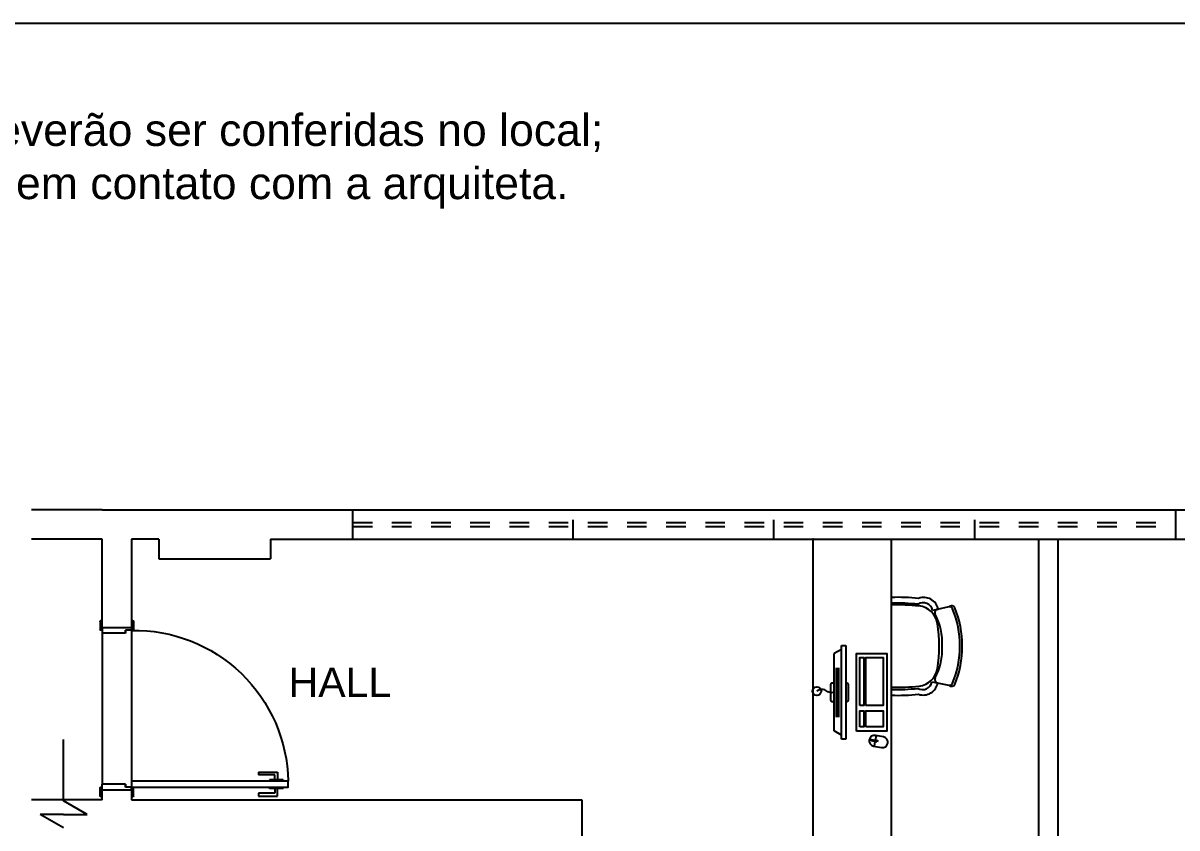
# Model space of a CAD drawing. Header units: millimetres. Extents: x 7034 to 7235, y -465 to -380.
# Drawn here: x 7150.89 to 7156.78, y -425.27 to -421.16 of the extents above; entities that cross this region are included whole.
import ezdxf

# ---------------------------------------------------------------- set-up
doc = ezdxf.new("R2010")
doc.units = ezdxf.units.MM
doc.header["$LTSCALE"] = 0.005
doc.linetypes.add('CONTINUO', pattern=[0])
doc.linetypes.add('DASHED', pattern=[19.05, 12.7, -6.35])
doc.layers.get('0').update_dxf_attribs({"linetype": 'CONTINUO'})
for name, color, linetype in [('252', 252, 'Continuous'), ('ARQ-PEITORIAL', 4, 'Continuous'), ('ARQ_ALVENARIA', 6, 'Continuous'), ('ARQ_BLK_ESQUADR', 1, 'Continuous'), ('ARQ_JANELAALTA', 150, 'DASHED'), ('ARQ_MOBILIARIO 1', 8, 'Continuous'), ('ARQ_TXT_AMBIENTE', 3, 'Continuous'), ('PORTA', 2, 'Continuous')]:
    doc.layers.add(name, color=color, linetype=linetype)
doc.layers.add('ARQ-TXT-GER', color=250, linetype='Continuous', lineweight=25)
doc.styles.add('ARIAL', font='arial.ttf', dxfattribs={"height": 2.5})
doc.styles.get("Standard").update_dxf_attribs({"font": 'arial.ttf'})

# ---------------------------------------------------------------- blocks, each defined once
blk = doc.blocks.new('12110333')
at = {"layer": 'PORTA', "color": 1}
for p, q in [((0.008, 0.7741), (0.015, 0.7741)), ((0.008, 0.7741), (0.008, 0.7041)), ((0.052, 0.7741), (0.045, 0.7741)), ((0.052, 0.7741), (0.052, 0.7041)), ((-0.031, 0.7461), (0.008, 0.7461)), ((-0.031, 0.6481), (-0.031, 0.7461)), ((-0.017, 0.7321), (-0.017, 0.6621)), ((0.008, 0.7321), (-0.017, 0.7321)), ((0.091, 0.7461), (0.052, 0.7461)), ((0.052, 0.7321), (0.077, 0.7321)), ((0.077, 0.7321), (0.077, 0.6621)), ((0.091, 0.6481), (0.091, 0.7461)), ((-0.017, 0.6481), (-0.031, 0.6481)), ((-0.017, 0.6621), (-0.017, 0.6481)), ((-0.017, 0.6621), (-0.017, 0.6621)), ((0.008, 0.7041), (0.015, 0.7041)), ((0.052, 0.7041), (0.045, 0.7041)), ((0.077, 0.6621), (0.077, 0.6621)), ((0.077, 0.6621), (0.077, 0.6481)), ((0.091, 0.6481), (0.077, 0.6481)), ((0.815, 0), (0.015, 0)), ((0.8, -0.15), (0.03, -0.15))]:
    blk.add_line(p, q, dxfattribs=at)
at = {"layer": 'PORTA'}
for p, q in [((-0.035, 0.005), (-0.035, 0)), ((-0.03, 0.01), (0.01, 0.01)), ((0, 0), (0.015, 0)), ((0.015, 0), (0.015, -0.03)), ((0.815, 0.005), (0.815, 0)), ((0.83, 0), (0.815, 0)), ((0.815, 0), (0.815, -0.03)), ((0.86, 0.01), (0.82, 0.01)), ((0.865, 0.005), (0.865, 0)), ((0.03, -0.03), (0.015, -0.03)), ((0.015, -0.03), (0.03, -0.03)), ((0.03, -0.03), (0.03, -0.15)), ((0.815, -0.03), (0.8, -0.03)), ((0.8, -0.03), (0.815, -0.03)), ((0.8, -0.03), (0.8, -0.15)), ((-0.035, -0.15), (-0.035, -0.15)), ((-0.035, -0.15), (-0.035, -0.155)), ((-0.03, -0.16), (0.01, -0.16)), ((0, -0.15), (0.03, -0.15)), ((0.015, -0.15), (0.015, -0.155)), ((0.83, -0.15), (0.8, -0.15)), ((0.815, -0.15), (0.815, -0.155)), ((0.86, -0.16), (0.82, -0.16)), ((0.865, -0.15), (0.865, -0.155)), ((0.865, -0.15), (0.865, -0.15))]:
    blk.add_line(p, q, dxfattribs=at)
at = {"layer": 'PORTA', "color": 3}
blk.add_lwpolyline([(0.015, 0), (0.015, 0.8), (0.045, 0.8), (0.045, 0)], close=True, dxfattribs=at)
at = {"layer": 'PORTA', "color": 1}
blk.add_arc((0.03, 0.015), 0.7851, 358.90531, 88.90531, dxfattribs=at)
at = {"layer": 'PORTA'}
for centre, start, end in [((-0.03, 0.005), 90, 180), ((0.01, 0.005), 0, 90), ((0.82, 0.005), 90, 180), ((0.86, 0.005), 0, 90), ((-0.03, -0.155), 180, 270), ((0.01, -0.155), 270, 0), ((0.82, -0.155), 180, 270), ((0.86, -0.155), 270, 0)]:
    blk.add_arc(centre, 0.005, start, end, dxfattribs=at)

msp = doc.modelspace()

# ---------------------------------------------------------------- linework, layer by layer
msp.add_lwpolyline([(7168.8766, -421.1631), (7168.8766, -436.0131), (7147.8766, -436.0131), (7147.8766, -421.1631)], close=True)
at = {"layer": '252'}
for p, q in [((7155.6125, -424.1438), (7155.5535, -424.1568)), ((7155.5289, -424.1603), (7155.5586, -424.1556)), ((7155.0642, -424.3618), (7155.0271, -424.3827)), ((7155.0271, -424.7774), (7155.0271, -424.3827)), ((7155.0642, -424.3411), (7155.0861, -424.3411)), ((7155.0642, -424.819), (7155.0642, -424.3411)), ((7155.0861, -424.3411), (7155.0861, -424.819)), ((7155.0537, -424.4594), (7155.0343, -424.4594)), ((7155.0537, -424.4657), (7155.0343, -424.4657)), ((7155.0537, -424.4719), (7155.0343, -424.4719)), ((7155.0537, -424.4782), (7155.0343, -424.4782)), ((7155.0537, -424.4844), (7155.0343, -424.4844)), ((7155.0537, -424.4907), (7155.0343, -424.4907)), ((7155.0537, -424.4969), (7155.0343, -424.4969)), ((7155.0537, -424.5032), (7155.0343, -424.5032)), ((7155.0537, -424.5094), (7155.0343, -424.5094)), ((7155.0537, -424.5157), (7155.0343, -424.5157)), ((7155.0537, -424.5219), (7155.0343, -424.5219)), ((7155.0537, -424.5282), (7155.0343, -424.5282)), ((7155.0537, -424.5344), (7155.0343, -424.5344)), ((7155.0537, -424.5407), (7155.0343, -424.5407)), ((7155.0537, -424.5469), (7155.0343, -424.5469)), ((7155.0537, -424.5532), (7155.0343, -424.5532)), ((7155.0537, -424.5594), (7155.0343, -424.5594)), ((7155.5263, -424.5268), (7155.5535, -424.5309)), ((7155.5535, -424.5309), (7155.6125, -424.5438)), ((7155.0537, -424.5657), (7155.0343, -424.5657)), ((7155.0537, -424.5719), (7155.0343, -424.5719)), ((7155.0537, -424.5782), (7155.0343, -424.5782)), ((7155.0537, -424.5844), (7155.0343, -424.5844)), ((7155.0537, -424.5907), (7155.0343, -424.5907)), ((7155.0537, -424.5969), (7155.0343, -424.5969)), ((7155.0537, -424.6032), (7155.0343, -424.6032)), ((7155.0537, -424.6094), (7155.0343, -424.6094)), ((7155.0537, -424.6157), (7155.0343, -424.6157)), ((7155.0537, -424.6219), (7155.0343, -424.6219)), ((7155.0537, -424.6282), (7155.0343, -424.6282)), ((7155.0537, -424.6344), (7155.0343, -424.6344)), ((7155.0537, -424.6407), (7155.0343, -424.6407)), ((7155.0537, -424.6469), (7155.0343, -424.6469)), ((7155.0537, -424.6532), (7155.0343, -424.6532)), ((7155.0537, -424.6594), (7155.0343, -424.6594)), ((7155.0537, -424.6657), (7155.0343, -424.6657)), ((7155.0537, -424.6719), (7155.0343, -424.6719)), ((7155.0537, -424.6782), (7155.0343, -424.6782)), ((7155.0537, -424.6844), (7155.0343, -424.6844)), ((7155.0537, -424.6907), (7155.0343, -424.6907)), ((7155.0537, -424.6969), (7155.0343, -424.6969)), ((7155.0537, -424.7032), (7155.0343, -424.7032)), ((7155.0642, -424.7982), (7155.0271, -424.7774)), ((7155.0861, -424.819), (7155.0642, -424.819)), ((7155.2173, -424.8243), (7155.2059, -424.822)), ((7155.228, -424.8547), (7155.2678, -424.8625)), ((7155.2321, -424.8555), (7155.2367, -424.832)), ((7155.2382, -424.8243), (7155.2428, -424.8008)), ((7155.2784, -424.8077), (7155.2386, -424.8))]:
    msp.add_line(p, q, dxfattribs=at)
for points in [[(7155.1416, -424.7792), (7155.1416, -424.3823), (7155.296, -424.3823), (7155.296, -424.7792)], [(7155.1583, -424.6482), (7155.1583, -424.4024), (7155.1788, -424.4024), (7155.1788, -424.6482)], [(7155.1892, -424.6482), (7155.1892, -424.4024), (7155.2772, -424.4024), (7155.2772, -424.6482)], [(7155.1583, -424.7569), (7155.1583, -424.675), (7155.1788, -424.675), (7155.1788, -424.7569)], [(7155.1892, -424.7569), (7155.1892, -424.675), (7155.2772, -424.675), (7155.2772, -424.7569)], [(7155.246, -424.8338), (7155.2166, -424.8281), (7155.2181, -424.8204), (7155.2475, -424.8261)]]:
    msp.add_lwpolyline(points, close=True, dxfattribs=at)
for points in [[(7155.0271, -424.6287), (7155.0186, -424.6287, -0.414214), (7155.0102, -424.6202), (7155.0102, -424.5398, -0.414214), (7155.0186, -424.5314), (7155.0271, -424.5314)], [(7155.0861, -424.5314), (7155.0892, -424.5314, -0.414214), (7155.0977, -424.5398), (7155.0977, -424.6202, -0.414214), (7155.0892, -424.6287), (7155.0861, -424.6287)]]:
    msp.add_lwpolyline(points, format="xyb", dxfattribs=at)
msp.add_circle((7154.9379, -424.5746), 0.0222, dxfattribs=at)
for centre, radius, start, end in [((7155.3509, -425.1537), 1.0586, 84.19053, 91.71423), ((7155.3509, -425.1537), 1.0286, 84.19053, 91.76424), ((7155.3553, -425.1726), 1.0386, 84.19053, 91.99172), ((7155.4807, -424.1732), 0.0499, 14.97118, 120.98374), ((7155.4844, -424.1718), 0.0759, 12.2643, 110.27934), ((7155.4498, -424.2443), 0.1055, 8.91059, 84.19053), ((7155.6161, -424.16), 0.0166, 21.98129, 102.3844), ((7155.6266, -424.1574), 0.0188, 29.38483, 132.2015), ((7155.1631, -424.342), 0.5175, 359.79295, 21.98129), ((7155.5571, -424.173), 0.0166, 102.3844, 207.7352), ((7155.2616, -424.3284), 0.3172, 357.20491, 27.7352), ((7155.1516, -424.3475), 0.5175, 0.41024, 21.98129), ((7154.8153, -424.3438), 0.7478, 351.08941, 8.91059), ((7155.2616, -424.3593), 0.3172, 332.2648, 2.79509), ((7155.1516, -424.3401), 0.5175, 338.01871, 359.58976), ((7155.1631, -424.3457), 0.5175, 338.01871, 0.20705), ((7155.4498, -424.4433), 0.1055, 275.80947, 351.08941), ((7155.3553, -423.515), 1.0386, 268.00828, 275.80947), ((7155.35, -423.5369), 1.0286, 268.28422, 275.80947), ((7155.4776, -424.5165), 0.0497, 241.77988, 348.04087), ((7155.481, -424.5177), 0.0762, 251.80859, 349.65543), ((7155.5571, -424.5147), 0.0166, 152.2648, 257.6156), ((7155.6161, -424.5276), 0.0166, 257.6156, 338.01871), ((7155.6266, -424.5302), 0.0188, 227.7985, 330.61517), ((7155.35, -423.5369), 1.0586, 268.33285, 275.80947), ((7155.2333, -424.8274), 0.0279, 78.99109, 258.99109), ((7155.2731, -424.8351), 0.0279, 258.99109, 78.99109)]:
    msp.add_arc(centre, radius, start, end, dxfattribs=at)
msp.add_spline([(7155.0271, -424.58), (7154.9993, -424.58), (7154.9799, -424.5672), (7154.9379, -424.5746)], degree=3, dxfattribs=at)
at = {"layer": 'ARQ-PEITORIAL'}
for p, q in [((7156.0692, -423.7986), (7156.0692, -426.7486)), ((7156.1692, -423.7986), (7156.1692, -426.7486)), ((7151.0923, -425.1339), (7151.0923, -424.8203)), ((7151.2123, -425.2032), (7151.0923, -425.1339)), ((7151.0923, -425.2032), (7150.9723, -425.2032)), ((7151.0923, -425.2725), (7150.9723, -425.2032)), ((7151.0923, -425.2032), (7151.2123, -425.2032))]:
    msp.add_line(p, q, dxfattribs=at)
at = {"layer": 'ARQ_ALVENARIA'}
for p, q in [((7151.2892, -423.6486), (7150.9282, -423.6486)), ((7151.2892, -423.6486), (7167.5192, -423.6486)), ((7152.5692, -423.7986), (7152.5692, -423.6486)), ((7156.7692, -423.6486), (7156.7692, -423.7986)), ((7151.2892, -423.7986), (7150.9282, -423.7986)), ((7151.2892, -424.2486), (7151.2892, -423.7986)), ((7151.4392, -423.7986), (7151.4392, -424.2486)), ((7151.5792, -423.7986), (7151.4392, -423.7986)), ((7151.5792, -423.7986), (7151.5792, -423.8986)), ((7152.1492, -423.7986), (7157.0692, -423.7986)), ((7152.1492, -423.7986), (7152.1492, -423.8986)), ((7151.5792, -423.8986), (7152.1492, -423.8986)), ((7151.2892, -424.2486), (7151.4392, -424.2486)), ((7151.2892, -425.0786), (7151.4392, -425.0786)), ((7151.2892, -425.1286), (7151.2892, -425.0786)), ((7151.4392, -425.0786), (7151.4392, -425.1286)), ((7151.2892, -425.1286), (7150.9282, -425.1286)), ((7151.4392, -425.1286), (7153.7392, -425.1286)), ((7153.7392, -425.1286), (7153.7392, -425.7886))]:
    msp.add_line(p, q, dxfattribs=at)
at = {"layer": 'ARQ_JANELAALTA', "ltscale": 0.5}
for p, q in [((7153.6942, -423.7986), (7153.6942, -423.6486)), ((7154.7192, -423.7986), (7154.7192, -423.6486)), ((7155.7442, -423.7986), (7155.7442, -423.6486)), ((7152.5692, -423.7136), (7156.7692, -423.7136)), ((7152.5692, -423.7336), (7156.7692, -423.7336))]:
    msp.add_line(p, q, dxfattribs=at)
for p in [(7154.7192, -423.7986), (7154.9192, -423.7986), (7155.7442, -423.7986)]:
    msp.add_point(p, dxfattribs=at)
at = {"layer": 'ARQ_MOBILIARIO 1', "linetype": 'Continuous'}
for p, q in [((7154.9192, -425.3986), (7154.9192, -423.7986)), ((7154.9192, -423.7986), (7155.3192, -423.7986)), ((7155.3192, -425.3986), (7155.3192, -423.7986))]:
    msp.add_line(p, q, dxfattribs=at)

# ---------------------------------------------------------------- block references
at = {"layer": 'ARQ_BLK_ESQUADR', "xscale": -1, "rotation": 270}
msp.add_blockref('12110333', (7151.4392, -425.0786), dxfattribs=at)

# ---------------------------------------------------------------- texts
at = {"layer": 'ARQ-TXT-GER', "insert": (7148.3195, -421.3558), "char_height": 0.162928, "width": 6.254522, "attachment_point": 1, "style": 'ARIAL'}
msp.add_mtext('OBS.:\\P- Todas as dimensões deverão ser conferidas no local;\\P- Qualquer dúvida entrar em contato com a arquiteta.', dxfattribs=at)
at = {"layer": 'ARQ_TXT_AMBIENTE', "insert": (7151.0202, -424.4537), "char_height": 0.15, "attachment_point": 1}
msp.add_mtext_dynamic_manual_height_columns('\\pi0.98846;    HALL', width=2.72651, gutter_width=12.5, heights=[0], dxfattribs=at)

doc.saveas('drawing.dxf')
